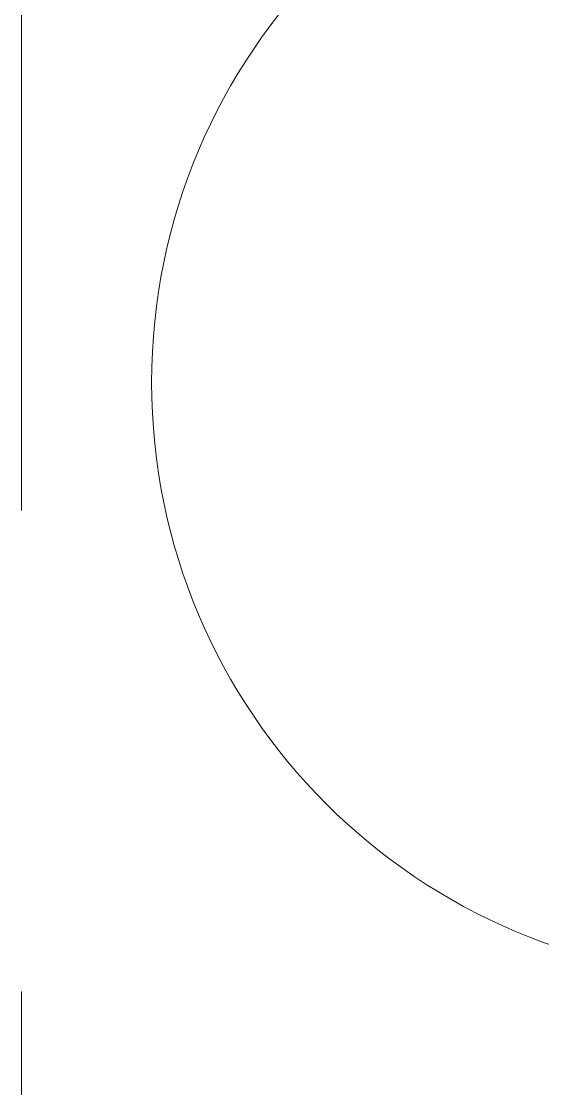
# Model space of a CAD drawing. Header units: millimetres. Extents: x 98018 to 155899, y -1987 to 21700.
# Drawn here: x 105810 to 106326, y 15009 to 16066 of the extents above; entities that cross this region are included whole.
import ezdxf

# ---------------------------------------------------------------- set-up
doc = ezdxf.new("R2010")
doc.units = ezdxf.units.MM
doc.linetypes.add('Осевая', pattern=[3175, 635, -476.25, 1587.5, -476.25])
doc.layers.add('I-FURN-1', color=7, linetype='Continuous', lineweight=9, true_color=0xf0f0f0)
doc.layers.add('Оси-2', color=7, linetype='Осевая', lineweight=9)

# ---------------------------------------------------------------- blocks, each defined once
blk = doc.blocks.new('Баффл акустический подвесной - 1180мм-V42-План разверток пом_ 2_49_ Этаж 2')
at = {"layer": 'I-FURN-1'}
for radius, start, end in [(590, 360, 180), (590, 0, 180), (40, 45, 180), (40, 360, 180), (40, 44.8896, 45), (40, 0, 44.8896), (590, 180, 360), (40, 180, 315), (40, 180, 360), (5, 360, 180), (5, 165, 180), (5, 180, 360), (5, 180, 300), (5, 150, 165), (5, 120, 150), (5, 60, 120), (5, 30, 60), (5, 15, 30), (5, 0, 15), (40, 315.1104, 360), (590, 180, 360), (5, 300, 315), (5, 315, 330), (5, 330, 360), (40, 315, 315.1104)]:
    blk.add_arc((0, 0), radius, start, end, dxfattribs=at)

msp = doc.modelspace()

# ---------------------------------------------------------------- linework, layer by layer
at = {"layer": 'Оси-2'}
msp.add_line((105810, 14470), (105810, 19050), dxfattribs=at)

# ---------------------------------------------------------------- block references
at = {"layer": 'I-FURN-1'}
msp.add_blockref('Баффл акустический подвесной - 1180мм-V42-План разверток пом_ 2_49_ Этаж 2', (106529, 15708), dxfattribs=at)

doc.saveas('drawing.dxf')
